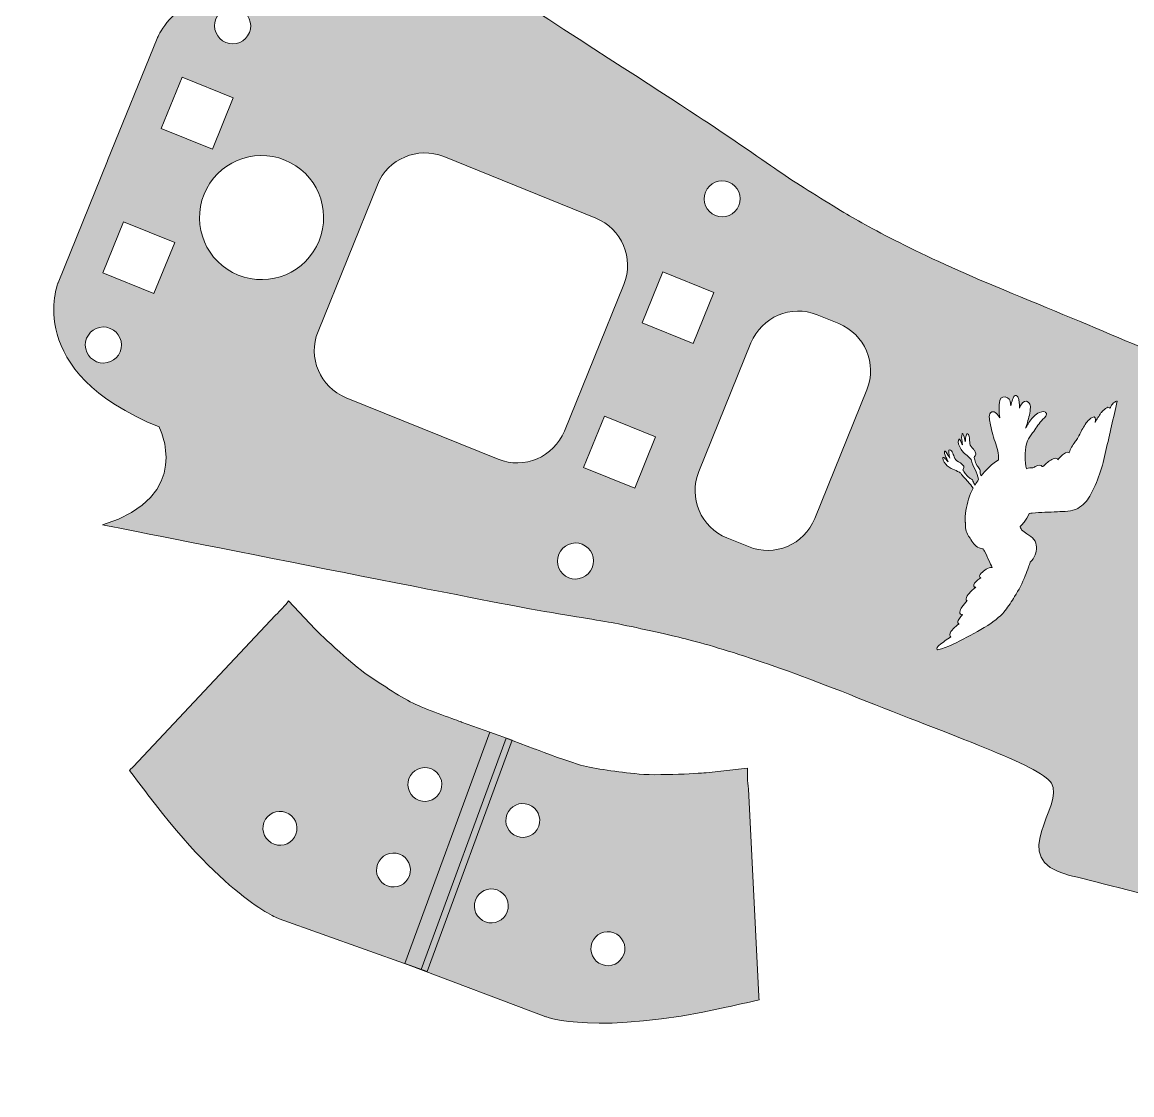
# Model space of a CAD drawing. Header units: inches. Extents: x -76 to 385, y -385 to 84.
# Drawn here: x -75.9 to 62.9, y -384.7 to -250.5 of the extents above; entities that cross this region are included whole.
import ezdxf

# ---------------------------------------------------------------- set-up
doc = ezdxf.new("R2010")
doc.units = ezdxf.units.IN
doc.header["$MEASUREMENT"] = 0
doc.layers.add('katman 1', color=7, linetype='Continuous')

# ---------------------------------------------------------------- blocks, each defined once
blk = doc.blocks.new('block 16')
at = {"layer": 'katman 1', "true_color": 0xffffff}
h = blk.add_hatch(color=7, dxfattribs=at)
h.dxf.hatch_style = 2
edge = h.paths.add_edge_path()
edge.add_spline(control_points=[(-43.7, -362.7), (-43.7, -362.7), (-50.16, -360.41), (-60.12, -347.19), (-60.88, -346.19), (-61.65, -345.17), (-62.42, -344.13), (-62.17, -343.84), (-61.97, -343.68), (-61.97, -343.68), (-61.97, -343.68), (-44.18, -324.71), (-44.18, -324.71), (-43.52, -324.12), (-42.98, -323.52), (-42.53, -322.94), (-42.53, -322.94), (-39.22, -326.45), (-39.22, -326.45), (-39.22, -326.45), (-34.76, -330.83), (-32.49, -332.32), (-30.21, -333.82), (-28.03, -335.3), (-26.29, -336.03), (-24.54, -336.77), (-20.89, -338.08), (-20.89, -338.08), (-20.89, -338.08), (-17.36, -339.33), (-17.36, -339.33), (-17.36, -339.33), (-28, -368.29), (-28, -368.29), (-28, -368.29), (-27.56, -368.45), (-27.56, -368.45), (-27.56, -368.45), (-43.7, -362.7), (-43.7, -362.7)], knot_values=[0, 0, 0, 0, 1, 1, 1, 2, 2, 2, 3, 3, 3, 4, 4, 4, 5, 5, 5, 6, 6, 6, 7, 7, 7, 8, 8, 8, 9, 9, 9, 10, 10, 10, 11, 11, 11, 12, 12, 12, 13, 13, 13, 13], degree=3, periodic=1)
edge = h.paths.add_edge_path()
edge.add_spline(control_points=[(-30.15, -358.58), (-29.05, -358.98), (-27.83, -358.42), (-27.43, -357.32), (-27.02, -356.22), (-27.58, -355), (-28.68, -354.6), (-29.78, -354.19), (-31.01, -354.76), (-31.41, -355.86), (-31.81, -356.96), (-31.25, -358.18), (-30.15, -358.58)], knot_values=[0, 0, 0, 0, 1, 1, 1, 2, 2, 2, 3, 3, 3, 4, 4, 4, 4], degree=3, periodic=1)
edge = h.paths.add_edge_path()
edge.add_spline(control_points=[(-44.34, -353.36), (-43.24, -353.77), (-42.03, -353.21), (-41.62, -352.11), (-41.22, -351.01), (-41.78, -349.79), (-42.88, -349.38), (-43.98, -348.98), (-45.2, -349.54), (-45.61, -350.64), (-46.01, -351.74), (-45.44, -352.96), (-44.34, -353.36)], knot_values=[0, 0, 0, 0, 1, 1, 1, 2, 2, 2, 3, 3, 3, 4, 4, 4, 4], degree=3, periodic=1)
edge = h.paths.add_edge_path()
edge.add_spline(control_points=[(-26.22, -347.88), (-25.12, -348.29), (-23.9, -347.72), (-23.5, -346.63), (-23.09, -345.53), (-23.66, -344.31), (-24.76, -343.9), (-25.86, -343.5), (-27.08, -344.06), (-27.48, -345.16), (-27.88, -346.26), (-27.32, -347.48), (-26.22, -347.88)], knot_values=[0, 0, 0, 0, 1, 1, 1, 2, 2, 2, 3, 3, 3, 4, 4, 4, 4], degree=3, periodic=1)
h = blk.add_hatch(color=7, dxfattribs=at)
h.dxf.hatch_style = 2
edge = h.paths.add_edge_path()
edge.add_spline(control_points=[(12.19, -373.77), (-3.96, -377.39), (-10.37, -374.95), (-10.37, -374.95), (-10.37, -374.95), (-27.56, -368.45), (-27.56, -368.45), (-27.56, -368.45), (-25.95, -369.03), (-25.95, -369.03), (-25.95, -369.03), (-15.32, -340.1), (-15.32, -340.1), (-15.32, -340.1), (-11.81, -341.43), (-11.81, -341.43), (-11.81, -341.43), (-8.18, -342.79), (-6.38, -343.36), (-4.57, -343.93), (-1.95, -344.21), (0.75, -344.54), (3.45, -344.88), (9.69, -344.43), (9.69, -344.43), (9.69, -344.43), (14.87, -343.86), (14.87, -343.86), (14.84, -344.63), (14.85, -345.5), (14.97, -346.44), (14.97, -346.44), (16.26, -372.42), (16.26, -372.42), (16.26, -372.42), (16.28, -372.58), (16.3, -372.84), (14.91, -373.15), (13.53, -373.47), (12.19, -373.77)], knot_values=[0, 0, 0, 0, 1, 1, 1, 2, 2, 2, 3, 3, 3, 4, 4, 4, 5, 5, 5, 6, 6, 6, 7, 7, 7, 8, 8, 8, 9, 9, 9, 10, 10, 10, 11, 11, 11, 12, 12, 12, 13, 13, 13, 13], degree=3, periodic=1)
edge = h.paths.add_edge_path()
edge.add_spline(control_points=[(-3.33, -368.43), (-2.23, -368.84), (-1.01, -368.27), (-0.61, -367.17), (-0.2, -366.07), (-0.77, -364.85), (-1.87, -364.45), (-2.97, -364.04), (-4.19, -364.61), (-4.59, -365.71), (-4.99, -366.81), (-4.43, -368.03), (-3.33, -368.43)], knot_values=[0, 0, 0, 0, 1, 1, 1, 2, 2, 2, 3, 3, 3, 4, 4, 4, 4], degree=3, periodic=1)
edge = h.paths.add_edge_path()
edge.add_spline(control_points=[(-17.91, -363.08), (-16.81, -363.48), (-15.59, -362.92), (-15.18, -361.82), (-14.78, -360.72), (-15.34, -359.5), (-16.44, -359.09), (-17.54, -358.69), (-18.76, -359.26), (-19.16, -360.36), (-19.57, -361.46), (-19, -362.67), (-17.91, -363.08)], knot_values=[0, 0, 0, 0, 1, 1, 1, 2, 2, 2, 3, 3, 3, 4, 4, 4, 4], degree=3, periodic=1)
edge = h.paths.add_edge_path()
edge.add_spline(control_points=[(-13.98, -352.38), (-12.88, -352.79), (-11.66, -352.22), (-11.25, -351.12), (-10.85, -350.02), (-11.41, -348.81), (-12.51, -348.4), (-13.61, -348), (-14.83, -348.56), (-15.23, -349.66), (-15.64, -350.76), (-15.08, -351.98), (-13.98, -352.38)], knot_values=[0, 0, 0, 0, 1, 1, 1, 2, 2, 2, 3, 3, 3, 4, 4, 4, 4], degree=3, periodic=1)
at = {"layer": 'katman 1', "lineweight": 0}
for points, knots in [([(-43.7, -362.7), (-43.7, -362.7), (-50.16, -360.41), (-60.12, -347.19), (-60.88, -346.19), (-61.65, -345.17), (-62.42, -344.13), (-62.17, -343.84), (-61.97, -343.68), (-61.97, -343.68), (-61.97, -343.68), (-44.18, -324.71), (-44.18, -324.71), (-43.52, -324.12), (-42.98, -323.52), (-42.53, -322.94), (-42.53, -322.94), (-39.22, -326.45), (-39.22, -326.45), (-39.22, -326.45), (-34.76, -330.83), (-32.49, -332.32), (-30.21, -333.82), (-28.03, -335.3), (-26.29, -336.03), (-24.54, -336.77), (-20.89, -338.08), (-20.89, -338.08), (-20.89, -338.08), (-17.36, -339.33), (-17.36, -339.33), (-17.36, -339.33), (-28, -368.29), (-28, -368.29), (-28, -368.29), (-27.56, -368.45), (-27.56, -368.45), (-27.56, -368.45), (-43.7, -362.7), (-43.7, -362.7)], [0, 0, 0, 0, 1, 1, 1, 2, 2, 2, 3, 3, 3, 4, 4, 4, 5, 5, 5, 6, 6, 6, 7, 7, 7, 8, 8, 8, 9, 9, 9, 10, 10, 10, 11, 11, 11, 12, 12, 12, 13, 13, 13, 13]), ([(12.19, -373.77), (-3.96, -377.39), (-10.37, -374.95), (-10.37, -374.95), (-10.37, -374.95), (-27.56, -368.45), (-27.56, -368.45), (-27.56, -368.45), (-25.95, -369.03), (-25.95, -369.03), (-25.95, -369.03), (-15.32, -340.1), (-15.32, -340.1), (-15.32, -340.1), (-11.81, -341.43), (-11.81, -341.43), (-11.81, -341.43), (-8.18, -342.79), (-6.38, -343.36), (-4.57, -343.93), (-1.95, -344.21), (0.75, -344.54), (3.45, -344.88), (9.69, -344.43), (9.69, -344.43), (9.69, -344.43), (14.87, -343.86), (14.87, -343.86), (14.84, -344.63), (14.85, -345.5), (14.97, -346.44), (14.97, -346.44), (16.26, -372.42), (16.26, -372.42), (16.26, -372.42), (16.28, -372.58), (16.3, -372.84), (14.91, -373.15), (13.53, -373.47), (12.19, -373.77)], [0, 0, 0, 0, 1, 1, 1, 2, 2, 2, 3, 3, 3, 4, 4, 4, 5, 5, 5, 6, 6, 6, 7, 7, 7, 8, 8, 8, 9, 9, 9, 10, 10, 10, 11, 11, 11, 12, 12, 12, 13, 13, 13, 13]), ([(-26.22, -347.88), (-25.12, -348.29), (-23.9, -347.72), (-23.5, -346.63), (-23.09, -345.53), (-23.66, -344.31), (-24.76, -343.9), (-25.86, -343.5), (-27.08, -344.06), (-27.48, -345.16), (-27.88, -346.26), (-27.32, -347.48), (-26.22, -347.88)], [0, 0, 0, 0, 1, 1, 1, 2, 2, 2, 3, 3, 3, 4, 4, 4, 4]), ([(-13.98, -352.38), (-12.88, -352.79), (-11.66, -352.22), (-11.25, -351.12), (-10.85, -350.02), (-11.41, -348.81), (-12.51, -348.4), (-13.61, -348), (-14.83, -348.56), (-15.23, -349.66), (-15.64, -350.76), (-15.08, -351.98), (-13.98, -352.38)], [0, 0, 0, 0, 1, 1, 1, 2, 2, 2, 3, 3, 3, 4, 4, 4, 4]), ([(-44.34, -353.36), (-43.24, -353.77), (-42.03, -353.21), (-41.62, -352.11), (-41.22, -351.01), (-41.78, -349.79), (-42.88, -349.38), (-43.98, -348.98), (-45.2, -349.54), (-45.61, -350.64), (-46.01, -351.74), (-45.44, -352.96), (-44.34, -353.36)], [0, 0, 0, 0, 1, 1, 1, 2, 2, 2, 3, 3, 3, 4, 4, 4, 4]), ([(-30.15, -358.58), (-29.05, -358.98), (-27.83, -358.42), (-27.43, -357.32), (-27.02, -356.22), (-27.58, -355), (-28.68, -354.6), (-29.78, -354.19), (-31.01, -354.76), (-31.41, -355.86), (-31.81, -356.96), (-31.25, -358.18), (-30.15, -358.58)], [0, 0, 0, 0, 1, 1, 1, 2, 2, 2, 3, 3, 3, 4, 4, 4, 4]), ([(-17.91, -363.08), (-16.81, -363.48), (-15.59, -362.92), (-15.18, -361.82), (-14.78, -360.72), (-15.34, -359.5), (-16.44, -359.09), (-17.54, -358.69), (-18.76, -359.26), (-19.16, -360.36), (-19.57, -361.46), (-19, -362.67), (-17.91, -363.08)], [0, 0, 0, 0, 1, 1, 1, 2, 2, 2, 3, 3, 3, 4, 4, 4, 4]), ([(-3.33, -368.43), (-2.23, -368.84), (-1.01, -368.27), (-0.61, -367.17), (-0.2, -366.07), (-0.77, -364.85), (-1.87, -364.45), (-2.97, -364.04), (-4.19, -364.61), (-4.59, -365.71), (-4.99, -366.81), (-4.43, -368.03), (-3.33, -368.43)], [0, 0, 0, 0, 1, 1, 1, 2, 2, 2, 3, 3, 3, 4, 4, 4, 4])]:
    blk.add_open_spline(points, degree=3, knots=knots, dxfattribs=at)
blk = doc.blocks.new('block 15')
at = {"layer": 'katman 1'}
blk.add_blockref('block 16', (0, 0), dxfattribs=at)
blk = doc.blocks.new('block 14')
at = {"layer": 'katman 1', "true_color": 0xffffff}
h = blk.add_hatch(color=7, dxfattribs=at)
h.dxf.hatch_style = 2
h.paths.add_polyline_path([(-28, -368.29), (-17.37, -339.34), (-14.59, -340.37), (-25.22, -369.31)])
at = {"layer": 'katman 1', "lineweight": 0}
blk.add_lwpolyline([(-28, -368.29), (-17.37, -339.34), (-14.59, -340.37), (-25.22, -369.31), (-28, -368.29)], dxfattribs=at)
at = {"layer": 'katman 1'}
blk.add_blockref('block 15', (0, 0), dxfattribs=at)
blk = doc.blocks.new('block 29')
at = {"layer": 'katman 1', "true_color": 0xffffff}
h = blk.add_hatch(color=7, dxfattribs=at)
h.dxf.hatch_style = 2
edge = h.paths.add_edge_path()
edge.add_spline(control_points=[(153.97, -374.08), (153.97, -374.08), (153.88, -374.3), (153.88, -374.3), (149.66, -384.72), (138.62, -380.96), (138.09, -380.84), (137.57, -380.73), (93.35, -367.36), (88.96, -366.12), (82.18, -364.23), (59.8, -358.39), (55.02, -357.22), (47.05, -355.27), (54.66, -348.52), (52.86, -345.72), (51.4, -343.46), (40.2, -339.73), (28.71, -335.08), (17.21, -330.43), (9.83, -328.32), (5.9, -327.39), (3.76, -326.88), (-0.79, -325.88), (-2.52, -325.58), (-4.95, -325.14), (-8.67, -324.6), (-14.5, -323.52), (-20.99, -322.3), (-65.1, -313.54), (-65.79, -313.41), (-54.23, -309.83), (-58.72, -301.17), (-58.72, -301.17), (-75.85, -294.24), (-71.38, -283.17), (-71.37, -283.15), (-71.37, -283.15), (-65.19, -267.88), (-65.19, -267.88), (-65.19, -267.88), (-65.18, -267.85), (-65.18, -267.85), (-65.18, -267.85), (-58.99, -252.58), (-58.99, -252.58), (-58.99, -252.56), (-54.5, -241.5), (-37.37, -248.43), (-37.37, -248.43), (-28.12, -245.33), (-33.94, -234.73), (-33.35, -235.11), (4.43, -259.5), (9.94, -263.14), (14.88, -266.41), (17.93, -268.62), (19.98, -269.99), (21.43, -270.97), (25.4, -273.42), (27.29, -274.55), (30.76, -276.62), (37.53, -280.23), (49.02, -284.89), (60.51, -289.54), (71.16, -294.66), (73.78, -294.04), (77.03, -293.28), (76.25, -283.14), (83.33, -287.28), (87.58, -289.76), (107.72, -301.14), (113.91, -304.49), (117.92, -306.67), (158.98, -327.82), (159.44, -328.1), (159.9, -328.38), (170.45, -333.36), (166.23, -343.78), (166.23, -343.78), (166.14, -343.99), (166.14, -343.99), (166.14, -343.99), (165.78, -344.82), (165.78, -344.82), (165.78, -344.82), (160.38, -358.18), (160.38, -358.18), (160.38, -358.18), (159.69, -359.88), (159.69, -359.88), (159.69, -359.88), (154.28, -373.24), (154.28, -373.24), (154.28, -373.24), (153.97, -374.08), (153.97, -374.08)], knot_values=[0, 0, 0, 0, 1, 1, 1, 2, 2, 2, 3, 3, 3, 4, 4, 4, 5, 5, 5, 6, 6, 6, 7, 7, 7, 8, 8, 8, 9, 9, 9, 10, 10, 10, 11, 11, 11, 12, 12, 12, 13, 13, 13, 14, 14, 14, 15, 15, 15, 16, 16, 16, 17, 17, 17, 18, 18, 18, 19, 19, 19, 20, 20, 20, 21, 21, 21, 22, 22, 22, 23, 23, 23, 24, 24, 24, 25, 25, 25, 26, 26, 26, 27, 27, 27, 28, 28, 28, 29, 29, 29, 30, 30, 30, 31, 31, 31, 32, 32, 32, 32], degree=3, periodic=1)
h.paths.add_polyline_path([(149.2, -368.89), (151.79, -362.5), (145.4, -359.91), (142.82, -366.3)])
h.paths.add_polyline_path([(156.52, -350.81), (159.11, -344.42), (152.72, -341.84), (150.13, -348.23)])
edge = h.paths.add_edge_path()
edge.add_spline(control_points=[(144.96, -376.19), (145.43, -375.04), (144.87, -373.72), (143.72, -373.26), (142.56, -372.79), (141.25, -373.35), (140.78, -374.5), (140.32, -375.66), (140.87, -376.97), (142.03, -377.44), (143.18, -377.9), (144.5, -377.35), (144.96, -376.19)], knot_values=[0, 0, 0, 0, 1, 1, 1, 2, 2, 2, 3, 3, 3, 4, 4, 4, 4], degree=3, periodic=1)
edge = h.paths.add_edge_path()
edge.add_spline(control_points=[(161.13, -336.25), (161.6, -335.09), (161.04, -333.78), (159.88, -333.31), (158.73, -332.85), (157.42, -333.4), (156.95, -334.56), (156.48, -335.71), (157.04, -337.02), (158.19, -337.49), (159.35, -337.96), (160.66, -337.4), (161.13, -336.25)], knot_values=[0, 0, 0, 0, 1, 1, 1, 2, 2, 2, 3, 3, 3, 4, 4, 4, 4], degree=3, periodic=1)
edge = h.paths.add_edge_path()
edge.add_spline(control_points=[(143.58, -337.37), (144.27, -335.67), (143.45, -333.73), (141.75, -333.05), (141.75, -333.05), (113.48, -321.6), (113.48, -321.6), (112.63, -321.26), (111.73, -321.29), (110.95, -321.62), (110.16, -321.96), (109.51, -322.59), (109.17, -323.43), (108.48, -325.13), (109.3, -327.06), (110.99, -327.75), (110.99, -327.75), (139.26, -339.19), (139.26, -339.19), (140.96, -339.88), (142.89, -339.06), (143.58, -337.37)], knot_values=[0, 0, 0, 0, 1, 1, 1, 2, 2, 2, 3, 3, 3, 4, 4, 4, 5, 5, 5, 6, 6, 6, 7, 7, 7, 7], degree=3, periodic=1)
edge = h.paths.add_edge_path()
edge.add_spline(control_points=[(133.13, -363.18), (133.82, -361.48), (133, -359.55), (131.3, -358.86), (131.3, -358.86), (103.03, -347.42), (103.03, -347.42), (101.33, -346.73), (99.41, -347.55), (98.72, -349.25), (98.37, -350.1), (98.41, -351), (98.74, -351.78), (99.07, -352.56), (99.7, -353.22), (100.54, -353.56), (100.54, -353.56), (128.81, -365.01), (128.81, -365.01), (130.51, -365.69), (132.45, -364.87), (133.13, -363.18)], knot_values=[0, 0, 0, 0, 1, 1, 1, 2, 2, 2, 3, 3, 3, 4, 4, 4, 5, 5, 5, 6, 6, 6, 7, 7, 7, 7], degree=3, periodic=1)
h.paths.add_polyline_path([(89.18, -344.6), (91.77, -338.21), (85.38, -335.62), (82.79, -342.01)])
h.paths.add_polyline_path([(96.47, -326.52), (99.06, -320.12), (92.67, -317.54), (90.08, -323.93)])
edge = h.paths.add_edge_path()
edge.add_spline(control_points=[(83.86, -354.57), (84.32, -353.42), (83.77, -352.11), (82.61, -351.64), (81.46, -351.17), (80.14, -351.73), (79.68, -352.88), (79.21, -354.04), (79.77, -355.35), (80.92, -355.82), (82.08, -356.29), (83.39, -355.73), (83.86, -354.57)], knot_values=[0, 0, 0, 0, 1, 1, 1, 2, 2, 2, 3, 3, 3, 4, 4, 4, 4], degree=3, periodic=1)
edge = h.paths.add_edge_path()
edge.add_spline(control_points=[(102.11, -309.42), (102.57, -308.26), (102.02, -306.95), (100.86, -306.48), (99.71, -306.02), (98.39, -306.57), (97.93, -307.73), (97.46, -308.88), (98.02, -310.19), (99.17, -310.66), (100.32, -311.13), (101.64, -310.57), (102.11, -309.42)], knot_values=[0, 0, 0, 0, 1, 1, 1, 2, 2, 2, 3, 3, 3, 4, 4, 4, 4], degree=3, periodic=1)
edge = h.paths.add_edge_path()
edge.add_spline(control_points=[(80.56, -335.82), (80.56, -335.82), (87.08, -319.71), (87.08, -319.71), (88.4, -316.45), (86.83, -312.74), (83.57, -311.42), (83.57, -311.42), (80.87, -310.33), (80.87, -310.33), (77.61, -309.01), (73.9, -310.58), (72.58, -313.84), (72.58, -313.84), (66.06, -329.95), (66.06, -329.95), (64.74, -333.21), (66.31, -336.92), (69.57, -338.24), (69.57, -338.24), (72.27, -339.34), (72.27, -339.34), (75.53, -340.65), (79.24, -339.08), (80.56, -335.82)], knot_values=[0, 0, 0, 0, 1, 1, 1, 2, 2, 2, 3, 3, 3, 4, 4, 4, 5, 5, 5, 6, 6, 6, 7, 7, 7, 8, 8, 8, 8], degree=3, periodic=1)
edge = h.paths.add_edge_path()
edge.add_spline(control_points=[(57.66, -309.82), (58.66, -308.09), (59.28, -306.08), (59.69, -304.13), (60.14, -302.06), (60.63, -300.01), (61.11, -297.94), (61.11, -297.94), (61.11, -297.94), (61.11, -297.94), (60.98, -297.9), (60.79, -298.04), (60.7, -298.11), (60.66, -298.13), (60.63, -298.16), (60.6, -298.19), (60.45, -298.35), (60.34, -298.55), (60.24, -298.73), (60.23, -298.77), (60.21, -298.81), (60.19, -298.85), (60.16, -298.78), (60.12, -298.74), (60.07, -298.72), (59.76, -298.6), (59.19, -299.27), (59.07, -299.42), (58.81, -299.78), (58.56, -300.18), (58.36, -300.59), (58.42, -300.19), (58.43, -299.7), (57.95, -299.98), (57.49, -300.24), (57.16, -300.73), (56.89, -301.18), (56.61, -301.65), (56.37, -302.14), (56.14, -302.63), (56.01, -302.77), (55.91, -302.92), (55.81, -303.06), (55.53, -303.46), (55.24, -303.9), (55.09, -304.37), (55.08, -304.38), (55.07, -304.39), (55.07, -304.39), (54.96, -304.14), (54.33, -304.6), (54.25, -304.67), (54.05, -304.86), (53.86, -305.05), (53.68, -305.26), (53.68, -305.19), (53.64, -305.13), (53.55, -305.1), (53.33, -305.06), (53.12, -305.13), (52.93, -305.23), (52.55, -305.42), (52.17, -305.73), (51.89, -306.09), (51.84, -306.08), (51.78, -306.1), (51.72, -306.13), (51.68, -305.84), (51.11, -306), (50.96, -306.07), (50.82, -306.14), (50.67, -306.22), (50.53, -306.3), (50.31, -306.23), (50.02, -306.31), (49.76, -306.41), (49.74, -306.3), (49.71, -306.19), (49.69, -306.08), (49.5, -305.05), (49.56, -303.91), (49.86, -302.89), (50.07, -302.56), (50.29, -302.23), (50.52, -301.92), (50.87, -301.41), (51.21, -300.86), (51.62, -300.39), (51.85, -300.14), (52.18, -299.91), (52.26, -299.56), (52.27, -299.48), (52.23, -299.42), (52.17, -299.38), (52.16, -299.36), (52.14, -299.34), (52.11, -299.33), (51.91, -299.1), (51.39, -299.32), (51.19, -299.45), (50.72, -299.75), (50.35, -300.16), (50.05, -300.63), (49.94, -300.81), (49.82, -301), (49.71, -301.19), (49.69, -301.23), (49.66, -301.28), (49.63, -301.32), (49.72, -301.09), (49.81, -300.84), (49.87, -300.6), (50.02, -300.02), (50.23, -299.35), (50.24, -298.72), (50.25, -298.69), (50.24, -298.65), (50.24, -298.61), (50.21, -298.4), (50.12, -298.23), (49.97, -298.08), (49.68, -297.79), (49.28, -297.99), (49.13, -298.3), (49.13, -298.31), (49.12, -298.32), (49.11, -298.32), (49.01, -298.48), (48.94, -298.64), (48.87, -298.81), (48.87, -298.74), (48.88, -298.68), (48.88, -298.61), (48.87, -298.48), (48.84, -297.77), (48.68, -297.38), (48.54, -297.26), (48.39, -297.16), (48.21, -297.31), (48.2, -297.32), (48.18, -297.34), (48.17, -297.35), (48.1, -297.48), (48.06, -297.63), (48.02, -297.75), (47.92, -297.99), (47.85, -298.25), (47.8, -298.51), (47.78, -298.12), (47.69, -297.72), (47.37, -297.51), (47.03, -297.29), (46.51, -297.41), (46.42, -297.85), (46.27, -298.58), (46.3, -299.3), (46.41, -300.02), (46.2, -299.71), (45.82, -299.13), (45.42, -299.29), (44.92, -299.5), (45.13, -300.24), (45.2, -300.64), (45.35, -301.45), (45.57, -302.23), (45.82, -303.01), (46.06, -303.76), (46.35, -304.51), (46.25, -305.3), (45.77, -305.58), (45.32, -305.92), (44.94, -306.33), (44.65, -306.65), (44.34, -306.95), (44.08, -307.28), (44.07, -307.25), (44.06, -307.23), (44.05, -307.2), (43.97, -307.02), (43.97, -306.84), (43.94, -306.66), (43.95, -306.6), (43.95, -306.54), (43.92, -306.48), (43.88, -306.38), (43.8, -306.31), (43.73, -306.23), (43.67, -306.16), (43.63, -306.08), (43.59, -306.01), (43.59, -306), (43.57, -305.99), (43.56, -305.99), (43.5, -305.86), (43.44, -305.73), (43.38, -305.6), (43.28, -305.4), (43.27, -305.2), (43.21, -304.99), (43.21, -304.98), (43.2, -304.97), (43.19, -304.96), (43.26, -304.84), (43.39, -304.7), (43.42, -304.59), (43.43, -304.57), (43.43, -304.54), (43.43, -304.51), (43.39, -304.36), (43.32, -304.23), (43.24, -304.09), (43.24, -304.09), (43.24, -304.09), (43.23, -304.09), (43.17, -303.98), (43.08, -303.88), (42.97, -303.79), (42.71, -303.58), (42.67, -303.34), (42.65, -303.04), (42.63, -302.84), (42.64, -302.6), (42.6, -302.38), (42.54, -302.16), (42.44, -301.96), (42.29, -302.04), (42.22, -302.16), (42.17, -302.38), (42.17, -302.4), (42.12, -302.61), (42.1, -302.82), (42.1, -303.03), (42.08, -302.97), (42.06, -302.89), (42.04, -302.83), (41.97, -302.59), (41.95, -302.22), (41.79, -302.02), (41.77, -301.99), (41.71, -302), (41.7, -302.04), (41.6, -302.33), (41.64, -302.68), (41.69, -302.98), (41.71, -303.12), (41.72, -303.26), (41.75, -303.41), (41.66, -303.25), (41.58, -303.1), (41.52, -302.94), (41.48, -302.84), (41.46, -302.77), (41.39, -302.7), (41.35, -302.67), (41.29, -302.69), (41.28, -302.73), (41.14, -303.1), (41.3, -303.52), (41.49, -303.84), (41.6, -304.02), (41.71, -304.18), (41.85, -304.33), (42.05, -304.53), (42.32, -304.67), (42.49, -304.9), (42.49, -304.91), (42.51, -304.91), (42.52, -304.9), (42.63, -305.01), (42.73, -305.13), (42.82, -305.25), (42.88, -305.7), (43.14, -306.1), (43.34, -306.51), (43.52, -306.88), (43.66, -307.3), (43.77, -307.71), (43.62, -307.95), (43.47, -308.19), (43.32, -308.44), (43.19, -308.29), (43.13, -308.12), (43.05, -307.95), (43.04, -307.89), (43.02, -307.84), (42.98, -307.79), (42.9, -307.71), (42.81, -307.66), (42.72, -307.6), (42.64, -307.56), (42.58, -307.5), (42.52, -307.44), (42.51, -307.43), (42.5, -307.43), (42.48, -307.43), (42.38, -307.33), (42.28, -307.22), (42.19, -307.12), (42.04, -306.95), (41.96, -306.77), (41.84, -306.59), (41.83, -306.58), (41.82, -306.57), (41.81, -306.57), (41.84, -306.43), (41.92, -306.25), (41.92, -306.15), (41.92, -306.12), (41.92, -306.09), (41.9, -306.06), (41.82, -305.94), (41.71, -305.83), (41.59, -305.73), (41.59, -305.73), (41.59, -305.72), (41.59, -305.72), (41.49, -305.64), (41.38, -305.57), (41.24, -305.52), (40.93, -305.4), (40.82, -305.19), (40.71, -304.9), (40.63, -304.72), (40.56, -304.49), (40.46, -304.29), (40.33, -304.1), (40.18, -303.94), (40.06, -304.06), (40.04, -304.2), (40.05, -304.43), (40.05, -304.44), (40.07, -304.66), (40.11, -304.87), (40.18, -305.07), (40.15, -305.01), (40.11, -304.95), (40.07, -304.89), (39.93, -304.69), (39.79, -304.34), (39.58, -304.2), (39.55, -304.18), (39.5, -304.2), (39.49, -304.24), (39.49, -304.55), (39.64, -304.87), (39.77, -305.14), (39.84, -305.27), (39.9, -305.4), (39.96, -305.53), (39.84, -305.41), (39.72, -305.29), (39.6, -305.15), (39.53, -305.07), (39.49, -305.01), (39.4, -304.97), (39.36, -304.95), (39.31, -304.99), (39.31, -305.03), (39.29, -305.42), (39.57, -305.78), (39.85, -306.03), (40.01, -306.16), (40.17, -306.28), (40.35, -306.37), (40.6, -306.5), (40.9, -306.56), (41.13, -306.73), (41.13, -306.73), (41.15, -306.73), (41.16, -306.72), (41.29, -306.79), (41.43, -306.87), (41.55, -306.95), (41.75, -307.37), (42.12, -307.67), (42.43, -307.99), (42.66, -308.24), (42.89, -308.53), (43.09, -308.83), (42.6, -309.7), (42.33, -310.64), (42.18, -311.63), (42.11, -312.1), (42.04, -312.61), (42.1, -313.09), (42.1, -313.11), (42.11, -313.13), (42.11, -313.15), (42.09, -313.68), (42.19, -314.3), (42.46, -314.74), (42.53, -314.86), (42.62, -314.97), (42.71, -315.06), (42.95, -315.61), (43.27, -316.03), (43.84, -316.3), (44, -316.38), (44.16, -316.41), (44.33, -316.43), (44.39, -316.52), (44.46, -316.61), (44.51, -316.71), (44.7, -317.1), (44.88, -317.51), (45.07, -317.91), (45.21, -318.18), (45.33, -318.45), (45.45, -318.73), (45.45, -318.73), (45.45, -318.73), (45.45, -318.73), (44.95, -318.71), (44.43, -319.15), (44.1, -319.47), (43.9, -319.66), (43.77, -319.94), (44.03, -320.06), (43.87, -320.16), (43.71, -320.28), (43.56, -320.4), (43.41, -320.54), (43.03, -320.85), (43.16, -321.1), (43.21, -321.2), (43.3, -321.23), (43.4, -321.23), (43.11, -321.46), (42.82, -321.71), (42.58, -322), (42.45, -322.16), (42.21, -322.43), (42.19, -322.66), (42.17, -322.82), (42.23, -322.88), (42.32, -322.88), (42.08, -323.13), (41.88, -323.41), (41.68, -323.7), (41.55, -323.88), (41.44, -324.09), (41.4, -324.32), (41.37, -324.56), (41.55, -324.65), (41.75, -324.63), (41.61, -324.78), (41.47, -324.95), (41.36, -325.12), (41.26, -325.28), (41.11, -325.46), (41.18, -325.66), (41.21, -325.74), (41.26, -325.78), (41.33, -325.79), (41.07, -325.98), (40.81, -326.19), (40.59, -326.43), (40.4, -326.63), (40.15, -326.88), (40.15, -327.17), (40.15, -327.32), (40.21, -327.39), (40.3, -327.41), (39.78, -327.73), (39.29, -328.12), (38.8, -328.5), (38.7, -328.57), (38.39, -328.99), (38.6, -328.99), (38.59, -329.01), (38.6, -329.04), (38.64, -329.03), (39.93, -328.77), (41.12, -328.06), (42.28, -327.47), (43.47, -326.87), (44.66, -326.23), (45.72, -325.42), (46.22, -325.04), (46.7, -324.64), (47.08, -324.13), (47.5, -323.57), (47.91, -322.99), (48.27, -322.39), (48.78, -321.56), (49.24, -320.7), (49.58, -319.79), (49.74, -319.43), (49.89, -319.07), (50.01, -318.69), (50.08, -318.5), (50.15, -318.29), (50.2, -318.08), (50.49, -317.82), (50.72, -317.49), (50.84, -317.17), (51.07, -316.55), (51.11, -315.8), (50.68, -315.25), (50.45, -314.95), (50.13, -314.74), (49.81, -314.54), (49.57, -314.38), (49.35, -314.2), (49.13, -314.02), (49.12, -313.99), (49.1, -313.96), (49.08, -313.93), (49.04, -313.84), (48.99, -313.76), (48.95, -313.68), (48.97, -313.65), (48.98, -313.61), (49, -313.58), (49.17, -313.43), (49.32, -313.26), (49.45, -313.09), (49.72, -312.75), (49.93, -312.38), (50.1, -311.99), (50.23, -311.98), (50.36, -311.96), (50.48, -311.95), (51.53, -311.82), (52.57, -311.84), (53.62, -311.78), (54.44, -311.73), (55.41, -311.74), (56.16, -311.35), (56.83, -311), (57.29, -310.46), (57.66, -309.82)], knot_values=[0, 0, 0, 0, 1, 1, 1, 2, 2, 2, 3, 3, 3, 4, 4, 4, 5, 5, 5, 6, 6, 6, 7, 7, 7, 8, 8, 8, 9, 9, 9, 10, 10, 10, 11, 11, 11, 12, 12, 12, 13, 13, 13, 14, 14, 14, 15, 15, 15, 16, 16, 16, 17, 17, 17, 18, 18, 18, 19, 19, 19, 20, 20, 20, 21, 21, 21, 22, 22, 22, 23, 23, 23, 24, 24, 24, 25, 25, 25, 26, 26, 26, 27, 27, 27, 28, 28, 28, 29, 29, 29, 30, 30, 30, 31, 31, 31, 32, 32, 32, 33, 33, 33, 34, 34, 34, 35, 35, 35, 36, 36, 36, 37, 37, 37, 38, 38, 38, 39, 39, 39, 40, 40, 40, 41, 41, 41, 42, 42, 42, 43, 43, 43, 44, 44, 44, 45, 45, 45, 46, 46, 46, 47, 47, 47, 48, 48, 48, 49, 49, 49, 50, 50, 50, 51, 51, 51, 52, 52, 52, 53, 53, 53, 54, 54, 54, 55, 55, 55, 56, 56, 56, 57, 57, 57, 58, 58, 58, 59, 59, 59, 60, 60, 60, 61, 61, 61, 62, 62, 62, 63, 63, 63, 64, 64, 64, 65, 65, 65, 66, 66, 66, 67, 67, 67, 68, 68, 68, 69, 69, 69, 70, 70, 70, 71, 71, 71, 72, 72, 72, 73, 73, 73, 74, 74, 74, 75, 75, 75, 76, 76, 76, 77, 77, 77, 78, 78, 78, 79, 79, 79, 80, 80, 80, 81, 81, 81, 82, 82, 82, 83, 83, 83, 84, 84, 84, 85, 85, 85, 86, 86, 86, 87, 87, 87, 88, 88, 88, 89, 89, 89, 90, 90, 90, 91, 91, 91, 92, 92, 92, 93, 93, 93, 94, 94, 94, 95, 95, 95, 96, 96, 96, 97, 97, 97, 98, 98, 98, 99, 99, 99, 100, 100, 100, 101, 101, 101, 102, 102, 102, 103, 103, 103, 104, 104, 104, 105, 105, 105, 106, 106, 106, 107, 107, 107, 108, 108, 108, 109, 109, 109, 110, 110, 110, 111, 111, 111, 112, 112, 112, 113, 113, 113, 114, 114, 114, 115, 115, 115, 116, 116, 116, 117, 117, 117, 118, 118, 118, 119, 119, 119, 120, 120, 120, 121, 121, 121, 122, 122, 122, 123, 123, 123, 124, 124, 124, 125, 125, 125, 126, 126, 126, 127, 127, 127, 128, 128, 128, 129, 129, 129, 130, 130, 130, 131, 131, 131, 132, 132, 132, 133, 133, 133, 134, 134, 134, 135, 135, 135, 136, 136, 136, 137, 137, 137, 138, 138, 138, 139, 139, 139, 140, 140, 140, 141, 141, 141, 142, 142, 142, 143, 143, 143, 144, 144, 144, 145, 145, 145, 146, 146, 146, 147, 147, 147, 148, 148, 148, 149, 149, 149, 150, 150, 150, 151, 151, 151, 152, 152, 152, 153, 153, 153, 154, 154, 154, 155, 155, 155, 156, 156, 156, 157, 157, 157, 158, 158, 158, 159, 159, 159, 160, 160, 160, 161, 161, 161, 162, 162, 162, 163, 163, 163, 164, 164, 164, 165, 165, 165, 166, 166, 166, 167, 167, 167, 168, 168, 168, 169, 169, 169, 170, 170, 170, 171, 171, 171, 172, 172, 172, 173, 173, 173, 174, 174, 174, 175, 175, 175, 176, 176, 176, 177, 177, 177, 177], degree=3, periodic=1)
edge = h.paths.add_edge_path()
edge.add_spline(control_points=[(23.27, -312.63), (23.27, -312.63), (29.79, -296.52), (29.79, -296.52), (31.11, -293.26), (29.54, -289.55), (26.28, -288.23), (26.28, -288.23), (23.58, -287.14), (23.58, -287.14), (20.32, -285.82), (16.61, -287.39), (15.29, -290.65), (15.29, -290.65), (8.77, -306.76), (8.77, -306.76), (7.45, -310.02), (9.02, -313.73), (12.28, -315.05), (12.28, -315.05), (14.98, -316.14), (14.98, -316.14), (18.24, -317.46), (21.95, -315.89), (23.27, -312.63)], knot_values=[0, 0, 0, 0, 1, 1, 1, 2, 2, 2, 3, 3, 3, 4, 4, 4, 5, 5, 5, 6, 6, 6, 7, 7, 7, 8, 8, 8, 8], degree=3, periodic=1)
h.paths.add_polyline_path([(0.76, -308.81), (3.35, -302.42), (-3.04, -299.83), (-5.63, -306.22)])
h.paths.add_polyline_path([(8.08, -290.74), (10.67, -284.34), (4.27, -281.76), (1.69, -288.15)])
edge = h.paths.add_edge_path()
edge.add_spline(control_points=[(13.78, -273.48), (14.25, -272.32), (13.69, -271.01), (12.54, -270.54), (11.38, -270.07), (10.07, -270.63), (9.6, -271.79), (9.13, -272.94), (9.69, -274.25), (10.84, -274.72), (12, -275.19), (13.31, -274.63), (13.78, -273.48)], knot_values=[0, 0, 0, 0, 1, 1, 1, 2, 2, 2, 3, 3, 3, 4, 4, 4, 4], degree=3, periodic=1)
edge = h.paths.add_edge_path()
edge.add_spline(control_points=[(-4.56, -318.78), (-4.1, -317.63), (-4.65, -316.32), (-5.81, -315.85), (-6.96, -315.38), (-8.27, -315.94), (-8.74, -317.09), (-9.21, -318.25), (-8.65, -319.56), (-7.5, -320.03), (-6.34, -320.49), (-5.03, -319.94), (-4.56, -318.78)], knot_values=[0, 0, 0, 0, 1, 1, 1, 2, 2, 2, 3, 3, 3, 4, 4, 4, 4], degree=3, periodic=1)
edge = h.paths.add_edge_path()
edge.add_spline(control_points=[(-8.04, -301.69), (-8.04, -301.69), (-0.61, -283.34), (-0.61, -283.34), (0.71, -280.08), (-0.86, -276.37), (-4.12, -275.05), (-4.12, -275.05), (-23.13, -267.35), (-23.13, -267.35), (-26.39, -266.04), (-30.1, -267.61), (-31.42, -270.87), (-31.42, -270.87), (-38.85, -289.22), (-38.85, -289.22), (-40.17, -292.48), (-38.6, -296.19), (-35.34, -297.51), (-35.34, -297.51), (-16.33, -305.21), (-16.33, -305.21), (-13.07, -306.52), (-9.36, -304.95), (-8.04, -301.69)], knot_values=[0, 0, 0, 0, 1, 1, 1, 2, 2, 2, 3, 3, 3, 4, 4, 4, 5, 5, 5, 6, 6, 6, 7, 7, 7, 8, 8, 8, 8], degree=3, periodic=1)
edge = h.paths.add_edge_path()
edge.add_spline(control_points=[(-38.72, -277.88), (-37.11, -273.91), (-39.03, -269.38), (-43, -267.78), (-46.98, -266.17), (-51.5, -268.08), (-53.11, -272.06), (-54.72, -276.03), (-52.8, -280.56), (-48.83, -282.17), (-44.85, -283.78), (-40.33, -281.86), (-38.72, -277.88)], knot_values=[0, 0, 0, 0, 1, 1, 1, 2, 2, 2, 3, 3, 3, 4, 4, 4, 4], degree=3, periodic=1)
h.paths.add_polyline_path([(-59.37, -284.47), (-56.78, -278.08), (-63.18, -275.49), (-65.76, -281.88)])
h.paths.add_polyline_path([(-52.05, -266.4), (-49.47, -260), (-55.86, -257.41), (-58.45, -263.81)])
edge = h.paths.add_edge_path()
edge.add_spline(control_points=[(-47.44, -251.82), (-46.97, -250.67), (-47.53, -249.35), (-48.68, -248.88), (-49.84, -248.42), (-51.15, -248.98), (-51.62, -250.13), (-52.09, -251.28), (-51.53, -252.59), (-50.38, -253.06), (-49.22, -253.53), (-47.91, -252.98), (-47.44, -251.82)], knot_values=[0, 0, 0, 0, 1, 1, 1, 2, 2, 2, 3, 3, 3, 4, 4, 4, 4], degree=3, periodic=1)
edge = h.paths.add_edge_path()
edge.add_spline(control_points=[(-63.61, -291.76), (-63.14, -290.61), (-63.7, -289.29), (-64.85, -288.83), (-66.01, -288.36), (-67.32, -288.91), (-67.79, -290.07), (-68.26, -291.22), (-67.7, -292.54), (-66.54, -293), (-65.39, -293.47), (-64.08, -292.92), (-63.61, -291.76)], knot_values=[0, 0, 0, 0, 1, 1, 1, 2, 2, 2, 3, 3, 3, 4, 4, 4, 4], degree=3, periodic=1)
at = {"layer": 'katman 1', "lineweight": 0}
for points in [[(-52.05, -266.4), (-49.47, -260), (-55.86, -257.41), (-58.45, -263.81), (-52.05, -266.4)], [(-59.37, -284.47), (-56.78, -278.08), (-63.18, -275.49), (-65.76, -281.88), (-59.37, -284.47)], [(8.08, -290.74), (10.67, -284.34), (4.27, -281.76), (1.69, -288.15), (8.08, -290.74)], [(0.76, -308.81), (3.35, -302.42), (-3.04, -299.83), (-5.63, -306.22), (0.76, -308.81)]]:
    blk.add_lwpolyline(points, dxfattribs=at)
for points, knots in [([(153.97, -374.08), (153.97, -374.08), (153.88, -374.3), (153.88, -374.3), (149.66, -384.72), (138.62, -380.96), (138.09, -380.84), (137.57, -380.73), (93.35, -367.36), (88.96, -366.12), (82.18, -364.23), (59.8, -358.39), (55.02, -357.22), (47.05, -355.27), (54.66, -348.52), (52.86, -345.72), (51.4, -343.46), (40.2, -339.73), (28.71, -335.08), (17.21, -330.43), (9.83, -328.32), (5.9, -327.39), (3.76, -326.88), (-0.79, -325.88), (-2.52, -325.58), (-4.95, -325.14), (-8.67, -324.6), (-14.5, -323.52), (-20.99, -322.3), (-65.1, -313.54), (-65.79, -313.41), (-54.23, -309.83), (-58.72, -301.17), (-58.72, -301.17), (-75.85, -294.24), (-71.38, -283.17), (-71.37, -283.15), (-71.37, -283.15), (-65.19, -267.88), (-65.19, -267.88), (-65.19, -267.88), (-65.18, -267.85), (-65.18, -267.85), (-65.18, -267.85), (-58.99, -252.58), (-58.99, -252.58), (-58.99, -252.56), (-54.5, -241.5), (-37.37, -248.43), (-37.37, -248.43), (-28.12, -245.33), (-33.94, -234.73), (-33.35, -235.11), (4.43, -259.5), (9.94, -263.14), (14.88, -266.41), (17.93, -268.62), (19.98, -269.99), (21.43, -270.97), (25.4, -273.42), (27.29, -274.55), (30.76, -276.62), (37.53, -280.23), (49.02, -284.89), (60.51, -289.54), (71.16, -294.66), (73.78, -294.04), (77.03, -293.28), (76.25, -283.14), (83.33, -287.28), (87.58, -289.76), (107.72, -301.14), (113.91, -304.49), (117.92, -306.67), (158.98, -327.82), (159.44, -328.1), (159.9, -328.38), (170.45, -333.36), (166.23, -343.78), (166.23, -343.78), (166.14, -343.99), (166.14, -343.99), (166.14, -343.99), (165.78, -344.82), (165.78, -344.82), (165.78, -344.82), (160.38, -358.18), (160.38, -358.18), (160.38, -358.18), (159.69, -359.88), (159.69, -359.88), (159.69, -359.88), (154.28, -373.24), (154.28, -373.24), (154.28, -373.24), (153.97, -374.08), (153.97, -374.08)], [0, 0, 0, 0, 1, 1, 1, 2, 2, 2, 3, 3, 3, 4, 4, 4, 5, 5, 5, 6, 6, 6, 7, 7, 7, 8, 8, 8, 9, 9, 9, 10, 10, 10, 11, 11, 11, 12, 12, 12, 13, 13, 13, 14, 14, 14, 15, 15, 15, 16, 16, 16, 17, 17, 17, 18, 18, 18, 19, 19, 19, 20, 20, 20, 21, 21, 21, 22, 22, 22, 23, 23, 23, 24, 24, 24, 25, 25, 25, 26, 26, 26, 27, 27, 27, 28, 28, 28, 29, 29, 29, 30, 30, 30, 31, 31, 31, 32, 32, 32, 32]), ([(-47.44, -251.82), (-46.97, -250.67), (-47.53, -249.35), (-48.68, -248.88), (-49.84, -248.42), (-51.15, -248.98), (-51.62, -250.13), (-52.09, -251.28), (-51.53, -252.59), (-50.38, -253.06), (-49.22, -253.53), (-47.91, -252.98), (-47.44, -251.82)], [0, 0, 0, 0, 1, 1, 1, 2, 2, 2, 3, 3, 3, 4, 4, 4, 4]), ([(-38.72, -277.88), (-37.11, -273.91), (-39.03, -269.38), (-43, -267.78), (-46.98, -266.17), (-51.5, -268.08), (-53.11, -272.06), (-54.72, -276.03), (-52.8, -280.56), (-48.83, -282.17), (-44.85, -283.78), (-40.33, -281.86), (-38.72, -277.88)], [0, 0, 0, 0, 1, 1, 1, 2, 2, 2, 3, 3, 3, 4, 4, 4, 4]), ([(-8.04, -301.69), (-8.04, -301.69), (-0.61, -283.34), (-0.61, -283.34), (0.71, -280.08), (-0.86, -276.37), (-4.12, -275.05), (-4.12, -275.05), (-23.13, -267.35), (-23.13, -267.35), (-26.39, -266.04), (-30.1, -267.61), (-31.42, -270.87), (-31.42, -270.87), (-38.85, -289.22), (-38.85, -289.22), (-40.17, -292.48), (-38.6, -296.19), (-35.34, -297.51), (-35.34, -297.51), (-16.33, -305.21), (-16.33, -305.21), (-13.07, -306.52), (-9.36, -304.95), (-8.04, -301.69)], [0, 0, 0, 0, 1, 1, 1, 2, 2, 2, 3, 3, 3, 4, 4, 4, 5, 5, 5, 6, 6, 6, 7, 7, 7, 8, 8, 8, 8]), ([(13.78, -273.48), (14.25, -272.32), (13.69, -271.01), (12.54, -270.54), (11.38, -270.07), (10.07, -270.63), (9.6, -271.79), (9.13, -272.94), (9.69, -274.25), (10.84, -274.72), (12, -275.19), (13.31, -274.63), (13.78, -273.48)], [0, 0, 0, 0, 1, 1, 1, 2, 2, 2, 3, 3, 3, 4, 4, 4, 4]), ([(23.27, -312.63), (23.27, -312.63), (29.79, -296.52), (29.79, -296.52), (31.11, -293.26), (29.54, -289.55), (26.28, -288.23), (26.28, -288.23), (23.58, -287.14), (23.58, -287.14), (20.32, -285.82), (16.61, -287.39), (15.29, -290.65), (15.29, -290.65), (8.77, -306.76), (8.77, -306.76), (7.45, -310.02), (9.02, -313.73), (12.28, -315.05), (12.28, -315.05), (14.98, -316.14), (14.98, -316.14), (18.24, -317.46), (21.95, -315.89), (23.27, -312.63)], [0, 0, 0, 0, 1, 1, 1, 2, 2, 2, 3, 3, 3, 4, 4, 4, 5, 5, 5, 6, 6, 6, 7, 7, 7, 8, 8, 8, 8]), ([(-63.61, -291.76), (-63.14, -290.61), (-63.7, -289.29), (-64.85, -288.83), (-66.01, -288.36), (-67.32, -288.91), (-67.79, -290.07), (-68.26, -291.22), (-67.7, -292.54), (-66.54, -293), (-65.39, -293.47), (-64.08, -292.92), (-63.61, -291.76)], [0, 0, 0, 0, 1, 1, 1, 2, 2, 2, 3, 3, 3, 4, 4, 4, 4]), ([(57.66, -309.82), (58.66, -308.09), (59.28, -306.08), (59.69, -304.13), (60.14, -302.06), (60.63, -300.01), (61.11, -297.94), (61.11, -297.94), (61.11, -297.94), (61.11, -297.94), (60.98, -297.9), (60.79, -298.04), (60.7, -298.11), (60.66, -298.13), (60.63, -298.16), (60.6, -298.19), (60.45, -298.35), (60.34, -298.55), (60.24, -298.73), (60.23, -298.77), (60.21, -298.81), (60.19, -298.85), (60.16, -298.78), (60.12, -298.74), (60.07, -298.72), (59.76, -298.6), (59.19, -299.27), (59.07, -299.42), (58.81, -299.78), (58.56, -300.18), (58.36, -300.59), (58.42, -300.19), (58.43, -299.7), (57.95, -299.98), (57.49, -300.24), (57.16, -300.73), (56.89, -301.18), (56.61, -301.65), (56.37, -302.14), (56.14, -302.63), (56.01, -302.77), (55.91, -302.92), (55.81, -303.06), (55.53, -303.46), (55.24, -303.9), (55.09, -304.37), (55.08, -304.38), (55.07, -304.39), (55.07, -304.39), (54.96, -304.14), (54.33, -304.6), (54.25, -304.67), (54.05, -304.86), (53.86, -305.05), (53.68, -305.26), (53.68, -305.19), (53.64, -305.13), (53.55, -305.1), (53.33, -305.06), (53.12, -305.13), (52.93, -305.23), (52.55, -305.42), (52.17, -305.73), (51.89, -306.09), (51.84, -306.08), (51.78, -306.1), (51.72, -306.13), (51.68, -305.84), (51.11, -306), (50.96, -306.07), (50.82, -306.14), (50.67, -306.22), (50.53, -306.3), (50.31, -306.23), (50.02, -306.31), (49.76, -306.41), (49.74, -306.3), (49.71, -306.19), (49.69, -306.08), (49.5, -305.05), (49.56, -303.91), (49.86, -302.89), (50.07, -302.56), (50.29, -302.23), (50.52, -301.92), (50.87, -301.41), (51.21, -300.86), (51.62, -300.39), (51.85, -300.14), (52.18, -299.91), (52.26, -299.56), (52.27, -299.48), (52.23, -299.42), (52.17, -299.38), (52.16, -299.36), (52.14, -299.34), (52.11, -299.33), (51.91, -299.1), (51.39, -299.32), (51.19, -299.45), (50.72, -299.75), (50.35, -300.16), (50.05, -300.63), (49.94, -300.81), (49.82, -301), (49.71, -301.19), (49.69, -301.23), (49.66, -301.28), (49.63, -301.32), (49.72, -301.09), (49.81, -300.84), (49.87, -300.6), (50.02, -300.02), (50.23, -299.35), (50.24, -298.72), (50.25, -298.69), (50.24, -298.65), (50.24, -298.61), (50.21, -298.4), (50.12, -298.23), (49.97, -298.08), (49.68, -297.79), (49.28, -297.99), (49.13, -298.3), (49.13, -298.31), (49.12, -298.32), (49.11, -298.32), (49.01, -298.48), (48.94, -298.64), (48.87, -298.81), (48.87, -298.74), (48.88, -298.68), (48.88, -298.61), (48.87, -298.48), (48.84, -297.77), (48.68, -297.38), (48.54, -297.26), (48.39, -297.16), (48.21, -297.31), (48.2, -297.32), (48.18, -297.34), (48.17, -297.35), (48.1, -297.48), (48.06, -297.63), (48.02, -297.75), (47.92, -297.99), (47.85, -298.25), (47.8, -298.51), (47.78, -298.12), (47.69, -297.72), (47.37, -297.51), (47.03, -297.29), (46.51, -297.41), (46.42, -297.85), (46.27, -298.58), (46.3, -299.3), (46.41, -300.02), (46.2, -299.71), (45.82, -299.13), (45.42, -299.29), (44.92, -299.5), (45.13, -300.24), (45.2, -300.64), (45.35, -301.45), (45.57, -302.23), (45.82, -303.01), (46.06, -303.76), (46.35, -304.51), (46.25, -305.3), (45.77, -305.58), (45.32, -305.92), (44.94, -306.33), (44.65, -306.65), (44.34, -306.95), (44.08, -307.28), (44.07, -307.25), (44.06, -307.23), (44.05, -307.2), (43.97, -307.02), (43.97, -306.84), (43.94, -306.66), (43.95, -306.6), (43.95, -306.54), (43.92, -306.48), (43.88, -306.38), (43.8, -306.31), (43.73, -306.23), (43.67, -306.16), (43.63, -306.08), (43.59, -306.01), (43.59, -306), (43.57, -305.99), (43.56, -305.99), (43.5, -305.86), (43.44, -305.73), (43.38, -305.6), (43.28, -305.4), (43.27, -305.2), (43.21, -304.99), (43.21, -304.98), (43.2, -304.97), (43.19, -304.96), (43.26, -304.84), (43.39, -304.7), (43.42, -304.59), (43.43, -304.57), (43.43, -304.54), (43.43, -304.51), (43.39, -304.36), (43.32, -304.23), (43.24, -304.09), (43.24, -304.09), (43.24, -304.09), (43.23, -304.09), (43.17, -303.98), (43.08, -303.88), (42.97, -303.79), (42.71, -303.58), (42.67, -303.34), (42.65, -303.04), (42.63, -302.84), (42.64, -302.6), (42.6, -302.38), (42.54, -302.16), (42.44, -301.96), (42.29, -302.04), (42.22, -302.16), (42.17, -302.38), (42.17, -302.4), (42.12, -302.61), (42.1, -302.82), (42.1, -303.03), (42.08, -302.97), (42.06, -302.89), (42.04, -302.83), (41.97, -302.59), (41.95, -302.22), (41.79, -302.02), (41.77, -301.99), (41.71, -302), (41.7, -302.04), (41.6, -302.33), (41.64, -302.68), (41.69, -302.98), (41.71, -303.12), (41.72, -303.26), (41.75, -303.41), (41.66, -303.25), (41.58, -303.1), (41.52, -302.94), (41.48, -302.84), (41.46, -302.77), (41.39, -302.7), (41.35, -302.67), (41.29, -302.69), (41.28, -302.73), (41.14, -303.1), (41.3, -303.52), (41.49, -303.84), (41.6, -304.02), (41.71, -304.18), (41.85, -304.33), (42.05, -304.53), (42.32, -304.67), (42.49, -304.9), (42.49, -304.91), (42.51, -304.91), (42.52, -304.9), (42.63, -305.01), (42.73, -305.13), (42.82, -305.25), (42.88, -305.7), (43.14, -306.1), (43.34, -306.51), (43.52, -306.88), (43.66, -307.3), (43.77, -307.71), (43.62, -307.95), (43.47, -308.19), (43.32, -308.44), (43.19, -308.29), (43.13, -308.12), (43.05, -307.95), (43.04, -307.89), (43.02, -307.84), (42.98, -307.79), (42.9, -307.71), (42.81, -307.66), (42.72, -307.6), (42.64, -307.56), (42.58, -307.5), (42.52, -307.44), (42.51, -307.43), (42.5, -307.43), (42.48, -307.43), (42.38, -307.33), (42.28, -307.22), (42.19, -307.12), (42.04, -306.95), (41.96, -306.77), (41.84, -306.59), (41.83, -306.58), (41.82, -306.57), (41.81, -306.57), (41.84, -306.43), (41.92, -306.25), (41.92, -306.15), (41.92, -306.12), (41.92, -306.09), (41.9, -306.06), (41.82, -305.94), (41.71, -305.83), (41.59, -305.73), (41.59, -305.73), (41.59, -305.72), (41.59, -305.72), (41.49, -305.64), (41.38, -305.57), (41.24, -305.52), (40.93, -305.4), (40.82, -305.19), (40.71, -304.9), (40.63, -304.72), (40.56, -304.49), (40.46, -304.29), (40.33, -304.1), (40.18, -303.94), (40.06, -304.06), (40.04, -304.2), (40.05, -304.43), (40.05, -304.44), (40.07, -304.66), (40.11, -304.87), (40.18, -305.07), (40.15, -305.01), (40.11, -304.95), (40.07, -304.89), (39.93, -304.69), (39.79, -304.34), (39.58, -304.2), (39.55, -304.18), (39.5, -304.2), (39.49, -304.24), (39.49, -304.55), (39.64, -304.87), (39.77, -305.14), (39.84, -305.27), (39.9, -305.4), (39.96, -305.53), (39.84, -305.41), (39.72, -305.29), (39.6, -305.15), (39.53, -305.07), (39.49, -305.01), (39.4, -304.97), (39.36, -304.95), (39.31, -304.99), (39.31, -305.03), (39.29, -305.42), (39.57, -305.78), (39.85, -306.03), (40.01, -306.16), (40.17, -306.28), (40.35, -306.37), (40.6, -306.5), (40.9, -306.56), (41.13, -306.73), (41.13, -306.73), (41.15, -306.73), (41.16, -306.72), (41.29, -306.79), (41.43, -306.87), (41.55, -306.95), (41.75, -307.37), (42.12, -307.67), (42.43, -307.99), (42.66, -308.24), (42.89, -308.53), (43.09, -308.83), (42.6, -309.7), (42.33, -310.64), (42.18, -311.63), (42.11, -312.1), (42.04, -312.61), (42.1, -313.09), (42.1, -313.11), (42.11, -313.13), (42.11, -313.15), (42.09, -313.68), (42.19, -314.3), (42.46, -314.74), (42.53, -314.86), (42.62, -314.97), (42.71, -315.06), (42.95, -315.61), (43.27, -316.03), (43.84, -316.3), (44, -316.38), (44.16, -316.41), (44.33, -316.43), (44.39, -316.52), (44.46, -316.61), (44.51, -316.71), (44.7, -317.1), (44.88, -317.51), (45.07, -317.91), (45.21, -318.18), (45.33, -318.45), (45.45, -318.73), (45.45, -318.73), (45.45, -318.73), (45.45, -318.73), (44.95, -318.71), (44.43, -319.15), (44.1, -319.47), (43.9, -319.66), (43.77, -319.94), (44.03, -320.06), (43.87, -320.16), (43.71, -320.28), (43.56, -320.4), (43.41, -320.54), (43.03, -320.85), (43.16, -321.1), (43.21, -321.2), (43.3, -321.23), (43.4, -321.23), (43.11, -321.46), (42.82, -321.71), (42.58, -322), (42.45, -322.16), (42.21, -322.43), (42.19, -322.66), (42.17, -322.82), (42.23, -322.88), (42.32, -322.88), (42.08, -323.13), (41.88, -323.41), (41.68, -323.7), (41.55, -323.88), (41.44, -324.09), (41.4, -324.32), (41.37, -324.56), (41.55, -324.65), (41.75, -324.63), (41.61, -324.78), (41.47, -324.95), (41.36, -325.12), (41.26, -325.28), (41.11, -325.46), (41.18, -325.66), (41.21, -325.74), (41.26, -325.78), (41.33, -325.79), (41.07, -325.98), (40.81, -326.19), (40.59, -326.43), (40.4, -326.63), (40.15, -326.88), (40.15, -327.17), (40.15, -327.32), (40.21, -327.39), (40.3, -327.41), (39.78, -327.73), (39.29, -328.12), (38.8, -328.5), (38.7, -328.57), (38.39, -328.99), (38.6, -328.99), (38.59, -329.01), (38.6, -329.04), (38.64, -329.03), (39.93, -328.77), (41.12, -328.06), (42.28, -327.47), (43.47, -326.87), (44.66, -326.23), (45.72, -325.42), (46.22, -325.04), (46.7, -324.64), (47.08, -324.13), (47.5, -323.57), (47.91, -322.99), (48.27, -322.39), (48.78, -321.56), (49.24, -320.7), (49.58, -319.79), (49.74, -319.43), (49.89, -319.07), (50.01, -318.69), (50.08, -318.5), (50.15, -318.29), (50.2, -318.08), (50.49, -317.82), (50.72, -317.49), (50.84, -317.17), (51.07, -316.55), (51.11, -315.8), (50.68, -315.25), (50.45, -314.95), (50.13, -314.74), (49.81, -314.54), (49.57, -314.38), (49.35, -314.2), (49.13, -314.02), (49.12, -313.99), (49.1, -313.96), (49.08, -313.93), (49.04, -313.84), (48.99, -313.76), (48.95, -313.68), (48.97, -313.65), (48.98, -313.61), (49, -313.58), (49.17, -313.43), (49.32, -313.26), (49.45, -313.09), (49.72, -312.75), (49.93, -312.38), (50.1, -311.99), (50.23, -311.98), (50.36, -311.96), (50.48, -311.95), (51.53, -311.82), (52.57, -311.84), (53.62, -311.78), (54.44, -311.73), (55.41, -311.74), (56.16, -311.35), (56.83, -311), (57.29, -310.46), (57.66, -309.82)], [0, 0, 0, 0, 1, 1, 1, 2, 2, 2, 3, 3, 3, 4, 4, 4, 5, 5, 5, 6, 6, 6, 7, 7, 7, 8, 8, 8, 9, 9, 9, 10, 10, 10, 11, 11, 11, 12, 12, 12, 13, 13, 13, 14, 14, 14, 15, 15, 15, 16, 16, 16, 17, 17, 17, 18, 18, 18, 19, 19, 19, 20, 20, 20, 21, 21, 21, 22, 22, 22, 23, 23, 23, 24, 24, 24, 25, 25, 25, 26, 26, 26, 27, 27, 27, 28, 28, 28, 29, 29, 29, 30, 30, 30, 31, 31, 31, 32, 32, 32, 33, 33, 33, 34, 34, 34, 35, 35, 35, 36, 36, 36, 37, 37, 37, 38, 38, 38, 39, 39, 39, 40, 40, 40, 41, 41, 41, 42, 42, 42, 43, 43, 43, 44, 44, 44, 45, 45, 45, 46, 46, 46, 47, 47, 47, 48, 48, 48, 49, 49, 49, 50, 50, 50, 51, 51, 51, 52, 52, 52, 53, 53, 53, 54, 54, 54, 55, 55, 55, 56, 56, 56, 57, 57, 57, 58, 58, 58, 59, 59, 59, 60, 60, 60, 61, 61, 61, 62, 62, 62, 63, 63, 63, 64, 64, 64, 65, 65, 65, 66, 66, 66, 67, 67, 67, 68, 68, 68, 69, 69, 69, 70, 70, 70, 71, 71, 71, 72, 72, 72, 73, 73, 73, 74, 74, 74, 75, 75, 75, 76, 76, 76, 77, 77, 77, 78, 78, 78, 79, 79, 79, 80, 80, 80, 81, 81, 81, 82, 82, 82, 83, 83, 83, 84, 84, 84, 85, 85, 85, 86, 86, 86, 87, 87, 87, 88, 88, 88, 89, 89, 89, 90, 90, 90, 91, 91, 91, 92, 92, 92, 93, 93, 93, 94, 94, 94, 95, 95, 95, 96, 96, 96, 97, 97, 97, 98, 98, 98, 99, 99, 99, 100, 100, 100, 101, 101, 101, 102, 102, 102, 103, 103, 103, 104, 104, 104, 105, 105, 105, 106, 106, 106, 107, 107, 107, 108, 108, 108, 109, 109, 109, 110, 110, 110, 111, 111, 111, 112, 112, 112, 113, 113, 113, 114, 114, 114, 115, 115, 115, 116, 116, 116, 117, 117, 117, 118, 118, 118, 119, 119, 119, 120, 120, 120, 121, 121, 121, 122, 122, 122, 123, 123, 123, 124, 124, 124, 125, 125, 125, 126, 126, 126, 127, 127, 127, 128, 128, 128, 129, 129, 129, 130, 130, 130, 131, 131, 131, 132, 132, 132, 133, 133, 133, 134, 134, 134, 135, 135, 135, 136, 136, 136, 137, 137, 137, 138, 138, 138, 139, 139, 139, 140, 140, 140, 141, 141, 141, 142, 142, 142, 143, 143, 143, 144, 144, 144, 145, 145, 145, 146, 146, 146, 147, 147, 147, 148, 148, 148, 149, 149, 149, 150, 150, 150, 151, 151, 151, 152, 152, 152, 153, 153, 153, 154, 154, 154, 155, 155, 155, 156, 156, 156, 157, 157, 157, 158, 158, 158, 159, 159, 159, 160, 160, 160, 161, 161, 161, 162, 162, 162, 163, 163, 163, 164, 164, 164, 165, 165, 165, 166, 166, 166, 167, 167, 167, 168, 168, 168, 169, 169, 169, 170, 170, 170, 171, 171, 171, 172, 172, 172, 173, 173, 173, 174, 174, 174, 175, 175, 175, 176, 176, 176, 177, 177, 177, 177]), ([(-4.56, -318.78), (-4.1, -317.63), (-4.65, -316.32), (-5.81, -315.85), (-6.96, -315.38), (-8.27, -315.94), (-8.74, -317.09), (-9.21, -318.25), (-8.65, -319.56), (-7.5, -320.03), (-6.34, -320.49), (-5.03, -319.94), (-4.56, -318.78)], [0, 0, 0, 0, 1, 1, 1, 2, 2, 2, 3, 3, 3, 4, 4, 4, 4])]:
    blk.add_open_spline(points, degree=3, knots=knots, dxfattribs=at)
blk = doc.blocks.new('block 28')
at = {"layer": 'katman 1'}
blk.add_blockref('block 29', (0, 0), dxfattribs=at)
blk = doc.blocks.new('block 27')
at = {"layer": 'katman 1'}
blk.add_blockref('block 28', (0, 0), dxfattribs=at)

msp = doc.modelspace()

# ---------------------------------------------------------------- block references
at = {"layer": 'katman 1'}
for name in ['block 27', 'block 14']:
    msp.add_blockref(name, (0, 0), dxfattribs=at)

doc.saveas('drawing.dxf')
